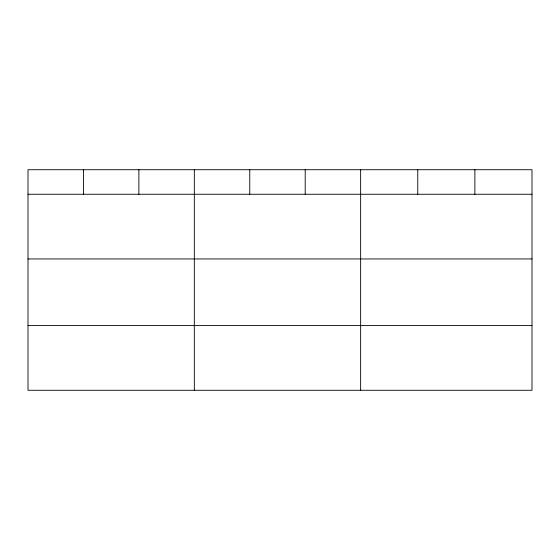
<?xml version="1.0" encoding="UTF-8"?>
<svg xmlns="http://www.w3.org/2000/svg" width="560" height="560" viewBox="0 0 560 560"><rect width="100%" height="100%" fill="white"/><g stroke="black" fill="none" stroke-linecap="round" stroke-linejoin="round"><path stroke-width="0.84" d="M532 258.951L532 169.715L28 169.715L28 390.285L532 390.285L532 258.951L28 258.951M28 194.264L532 194.264M28 325.598L532 325.598M474.88 169.715L474.88 194.264M417.76 169.715L417.76 194.264M360.64 169.715L360.64 390.285M305.2 169.715L305.2 194.264M249.76 169.715L249.76 194.264M194.32 169.715L194.32 390.285M138.88 169.715L138.88 194.264M83.44 169.715L83.44 194.264"/></g></svg>
